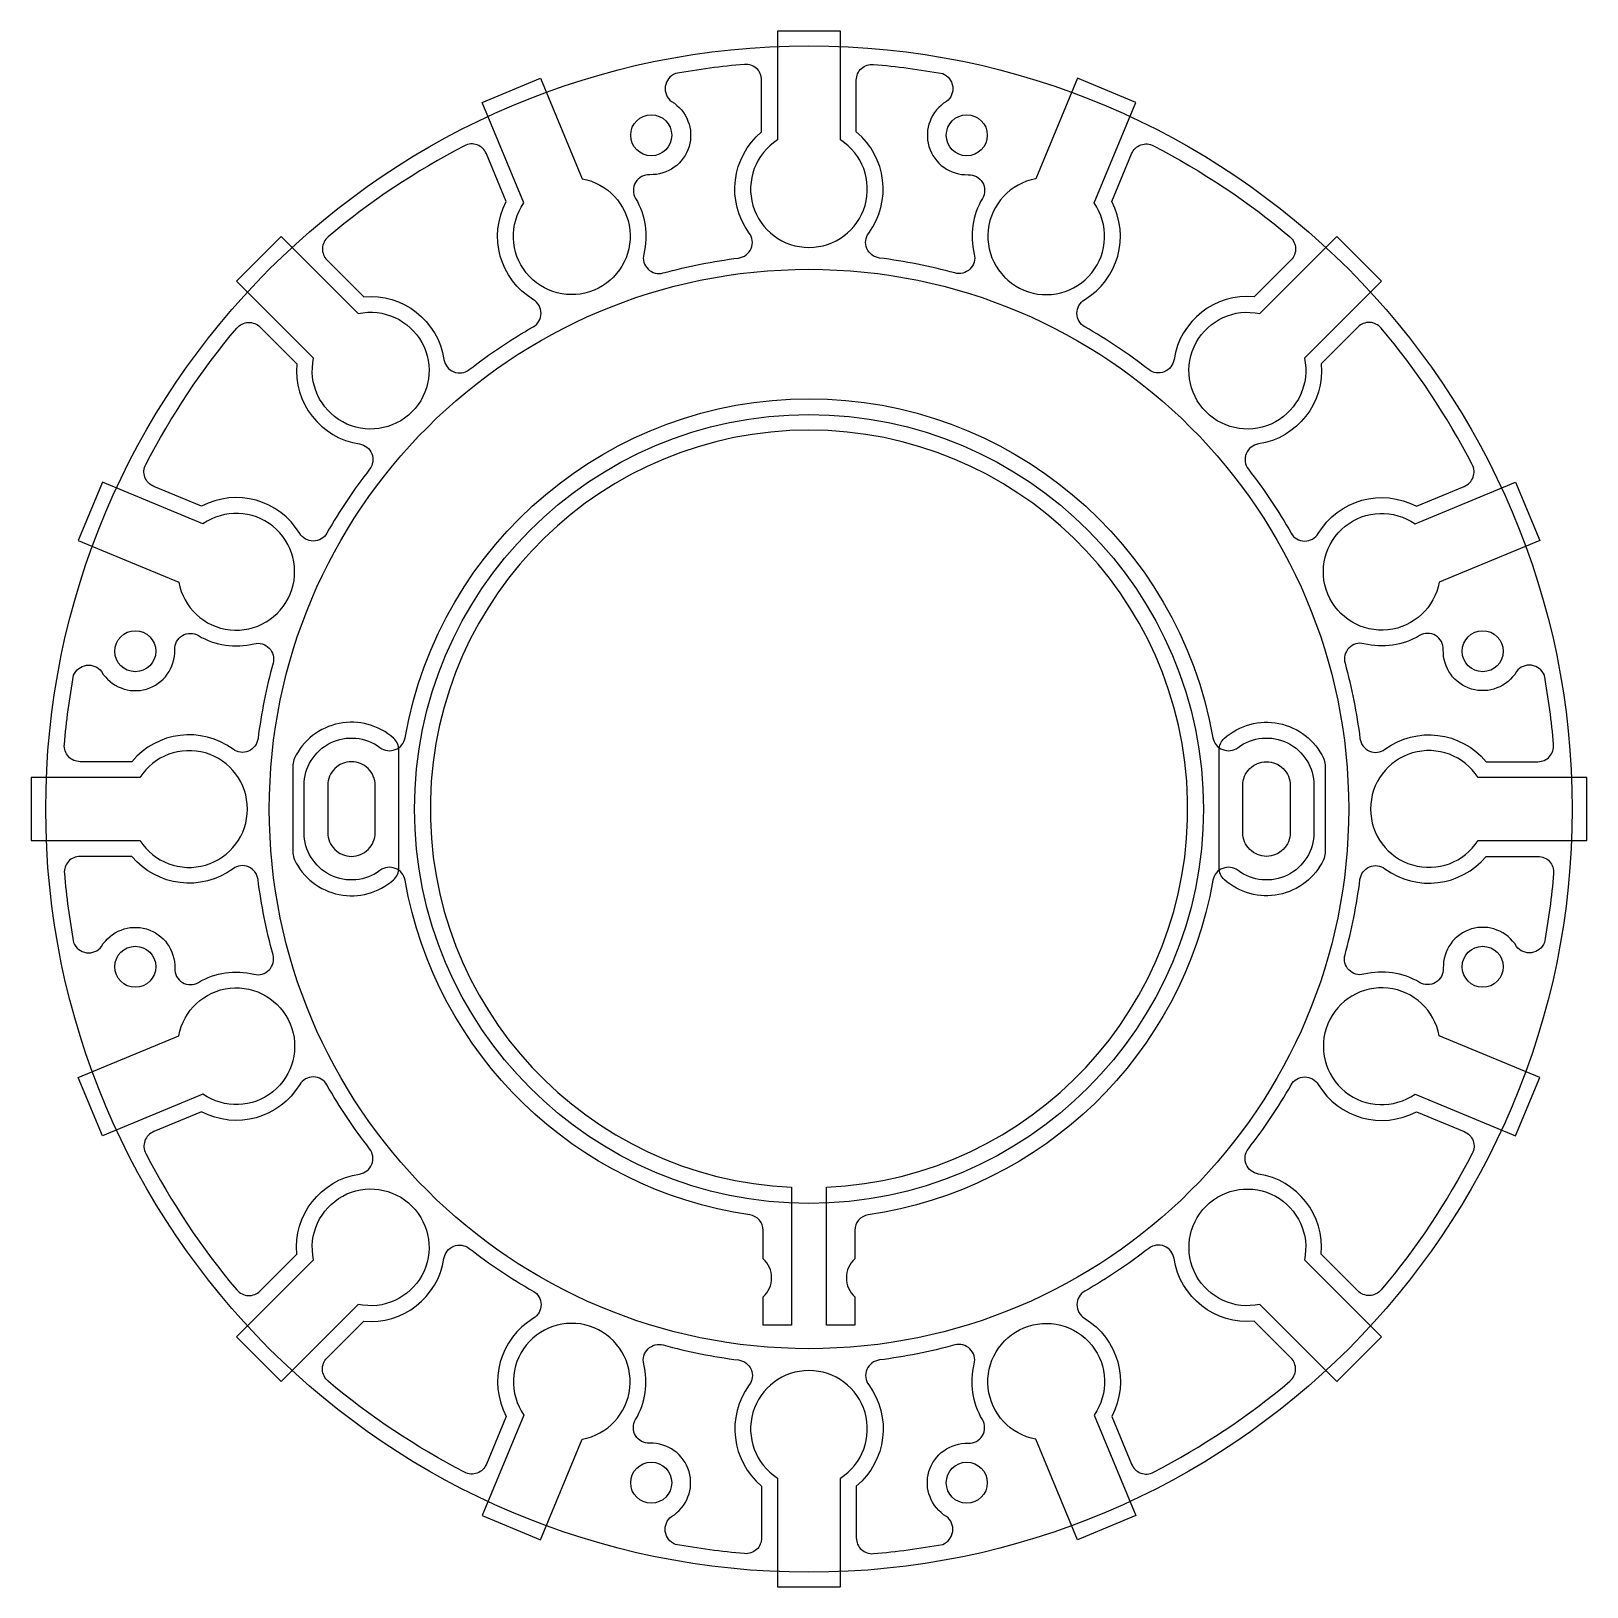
# Model space of a CAD drawing. Header units: inches. Extents: x -0.9 to 97.7, y -0.9 to 97.7.
import ezdxf

# ---------------------------------------------------------------- set-up
doc = ezdxf.new("R2010")
doc.units = ezdxf.units.IN
doc.header["$MEASUREMENT"] = 0
for name, color, linetype in [('hall', 3, 'Continuous'), ('カメラ', 7, 'Continuous'), ('溝', 6, 'Continuous')]:
    doc.layers.add(name, color=color, linetype=linetype)

msp = doc.modelspace()

# ---------------------------------------------------------------- linework, layer by layer
for points in [[(75.568, 52.27, -0.619201), (80.376, 49.876), (80.376, 46.876, -0.619201), (75.568, 44.482, 0.560348), (73.981, 43.858, -0.323416), (52.131, 22.649, 0.372371), (51.276, 21.659), (51.276, 19.859, 0.441552), (51.276, 17.459), (51.276, 15.659), (49.476, 15.659), (49.476, 24.401, 43.624904), (47.276, 24.401), (47.276, 15.659), (45.476, 15.659), (45.476, 17.459, 0.441552), (45.476, 19.859), (45.476, 21.659, 0.372371), (44.621, 22.649, -0.323416), (22.772, 43.858, 0.560348), (21.184, 44.482, -0.619201), (16.376, 46.876), (16.376, 49.876, -0.619201), (21.184, 52.27, 0.560348), (22.772, 52.894, -0.838991), (73.981, 52.894, 0.560348)], [(15.765, 45.155, 0.500356), (22.043, 43.895, 0.213422), (22.376, 44.64), (22.376, 52.112, 0.213422), (22.043, 52.858, 0.500356), (15.765, 51.597, 0.111659), (15.668, 51.167), (15.668, 45.585, 0.111659)], [(80.987, 45.155, -0.500356), (74.71, 43.895, -0.213422), (74.376, 44.64), (74.376, 52.112, -0.213422), (74.71, 52.858, -0.500356), (80.987, 51.597, -0.111659), (81.084, 51.167), (81.084, 45.585, -0.111659)]]:
    msp.add_lwpolyline(points, format="xyb", close=True)
for radius in [48.376, 34.208, 25]:
    msp.add_circle((48.376, 48.376), radius)
at = {"layer": 'hall'}
for centre in [(38.375, 91.08), (58.377, 91.08), (5.672, 58.377), (91.08, 58.377), (5.672, 38.375), (91.08, 38.375), (38.375, 5.672), (58.377, 5.672)]:
    msp.add_circle(centre, 1.3, dxfattribs=at)
at = {"layer": 'カメラ'}
for points in [[(19.376, 45.376), (19.376, 45.376, 0.414214), (20.876, 46.876), (20.876, 49.876, 0.414214), (19.376, 51.376), (19.376, 51.376, 0.414214), (17.876, 49.876), (17.876, 46.876, 0.414214)], [(77.376, 45.376), (77.376, 45.376, -0.414214), (75.876, 46.876), (75.876, 49.876, -0.414214), (77.376, 51.376), (77.376, 51.376, -0.414214), (78.876, 49.876), (78.876, 46.876, -0.414214)]]:
    msp.add_lwpolyline(points, format="xyb", close=True, dxfattribs=at)
at = {"layer": '溝'}
for points in [[(50.376, 90.783), (50.376, 97.681), (46.376, 97.681), (46.376, 90.783, 3.406438)], [(30.3, 86.79), (27.66, 93.163), (31.356, 94.694), (33.996, 88.32, -3.406438)], [(39.664, 93.222, -0.774858), (38.282, 88.582, 0.593445), (37.384, 87.073, -0.19651), (37.903, 83.554, 0.57193), (39.136, 82.35, -0.034617), (43.912, 83.3, 0.57193), (44.591, 84.884, -0.397368), (45.376, 91.288), (45.376, 94.576, 0.439742), (44.29, 95.572, 0.023367), (39.904, 94.985, 0.58577)], [(57.088, 93.222, 0.774858), (58.47, 88.582, -0.593445), (59.368, 87.073, 0.19651), (58.849, 83.554, -0.57193), (57.616, 82.35, 0.034617), (52.84, 83.3, -0.57193), (52.162, 84.884, 0.397368), (51.376, 91.288), (51.376, 94.576, -0.439742), (52.463, 95.572, -0.023367), (56.849, 94.985, -0.58577)], [(66.452, 86.79), (69.092, 93.163), (65.396, 94.694), (62.756, 88.32, 3.406438)], [(30.908, 80.657, -0.397368), (29.183, 86.874), (27.925, 89.911, 0.439742), (26.54, 90.416, 0.055053), (17.893, 84.638, 0.439742), (17.829, 83.165), (20.154, 80.841, -0.397368), (25.238, 76.868, 0.57193), (26.838, 76.227, -0.034627), (30.888, 78.933, 0.57193)], [(65.844, 80.657, 0.397368), (67.569, 86.874), (68.827, 89.911, -0.439742), (70.212, 90.416, -0.055053), (78.86, 84.638, -0.439742), (78.923, 83.165), (76.598, 80.841, 0.397368), (71.515, 76.868, -0.57193), (69.914, 76.227, 0.034627), (65.865, 78.933, -0.57193)], [(16.976, 76.948), (12.098, 81.826), (14.927, 84.655), (19.805, 79.777, -3.406438)], [(76.949, 79.776), (81.827, 84.654), (84.655, 81.825), (79.777, 76.947, -3.406438)], [(16.096, 65.844, 0.397368), (9.879, 67.569), (6.841, 68.827, -0.439742), (6.336, 70.212, -0.055053), (12.114, 78.86, -0.439742), (13.587, 78.923), (15.912, 76.598, 0.397368), (19.885, 71.515, -0.57193), (20.525, 69.914, 0.034627), (17.819, 65.865, -0.57193)], [(80.657, 65.844, -0.397368), (86.874, 67.569), (89.911, 68.827, 0.439742), (90.416, 70.212, 0.055053), (84.638, 78.86, 0.439742), (83.165, 78.923), (80.841, 76.598, -0.397368), (76.868, 71.515, 0.57193), (76.227, 69.914, -0.034627), (78.933, 65.865, 0.57193)], [(9.963, 66.452), (3.589, 69.092), (2.059, 65.396), (8.432, 62.756, 3.406438)], [(86.79, 66.452), (93.163, 69.092), (94.694, 65.396), (88.32, 62.756, -3.406438)], [(3.531, 57.088, 0.774858), (8.171, 58.47, -0.593445), (9.679, 59.368, 0.19651), (13.198, 58.849, -0.57193), (14.403, 57.616, 0.034617), (13.453, 52.84, -0.57193), (11.868, 52.162, 0.397368), (5.464, 51.376), (2.176, 51.376, -0.439742), (1.18, 52.463, -0.023367), (1.767, 56.849, -0.58577)], [(93.222, 57.088, -0.774858), (88.582, 58.47, 0.593445), (87.073, 59.368, -0.19651), (83.554, 58.849, 0.57193), (82.35, 57.616, -0.034617), (83.3, 52.84, 0.57193), (84.884, 52.162, -0.397368), (91.288, 51.376), (94.576, 51.376, 0.439742), (95.572, 52.463, 0.023367), (94.985, 56.849, 0.58577)], [(5.97, 50.376), (-0.929, 50.376), (-0.929, 46.376), (5.97, 46.376, 3.406438)], [(90.783, 46.377), (97.681, 46.377), (97.681, 50.377), (90.783, 50.377, 3.406438)], [(3.531, 39.664, -0.774858), (8.171, 38.282, 0.593445), (9.679, 37.384, -0.19651), (13.198, 37.903, 0.57193), (14.403, 39.136, -0.034617), (13.453, 43.912, 0.57193), (11.868, 44.591, -0.397368), (5.464, 45.376), (2.176, 45.376, 0.439742), (1.18, 44.29, 0.023367), (1.767, 39.904, 0.58577)], [(93.222, 39.664, 0.774858), (88.582, 38.282, -0.593445), (87.073, 37.384, 0.19651), (83.554, 37.903, -0.57193), (82.35, 39.136, 0.034617), (83.3, 43.912, -0.57193), (84.884, 44.591, 0.397368), (91.288, 45.376), (94.576, 45.376, -0.439742), (95.572, 44.29, -0.023367), (94.985, 39.904, -0.58577)], [(9.963, 30.3), (3.589, 27.66), (2.059, 31.356), (8.432, 33.996, -3.406438)], [(86.79, 30.301), (93.163, 27.661), (94.694, 31.357), (88.321, 33.997, 3.406438)], [(16.096, 30.908, -0.397368), (9.879, 29.183), (6.841, 27.925, 0.439742), (6.336, 26.54, 0.055053), (12.114, 17.893, 0.439742), (13.587, 17.829), (15.912, 20.154, -0.397368), (19.885, 25.238, 0.57193), (20.525, 26.838, -0.034627), (17.819, 30.888, 0.57193)], [(80.657, 30.908, 0.397368), (86.874, 29.183), (89.911, 27.925, -0.439742), (90.416, 26.54, -0.055053), (84.638, 17.893, -0.439742), (83.165, 17.829), (80.841, 20.154, 0.397368), (76.868, 25.238, -0.57193), (76.227, 26.838, 0.034627), (78.933, 30.888, -0.57193)], [(19.804, 16.976), (14.926, 12.098), (12.097, 14.927), (16.976, 19.805, -3.406438)], [(79.776, 19.804), (84.654, 14.926), (81.825, 12.097), (76.948, 16.976, -3.406438)], [(30.908, 16.096, 0.397368), (29.183, 9.879), (27.925, 6.841, -0.439742), (26.54, 6.336, -0.055053), (17.893, 12.114, -0.439742), (17.829, 13.587), (20.154, 15.912, 0.397368), (25.238, 19.885, -0.57193), (26.838, 20.525, 0.034627), (30.888, 17.819, -0.57193)], [(65.844, 16.096, -0.397368), (67.569, 9.879), (68.827, 6.841, 0.439742), (70.212, 6.336, 0.055053), (78.86, 12.114, 0.439742), (78.923, 13.587), (76.598, 15.912, -0.397368), (71.515, 19.885, 0.57193), (69.914, 20.525, -0.034627), (65.865, 17.819, 0.57193)], [(30.3, 9.963), (27.66, 3.589), (31.356, 2.059), (33.996, 8.432, 3.406438)], [(66.452, 9.963), (69.092, 3.59), (65.397, 2.059), (62.757, 8.432, -3.406438)], [(39.664, 3.531, 0.774858), (38.282, 8.171, -0.593445), (37.384, 9.679, 0.19651), (37.903, 13.198, -0.57193), (39.136, 14.403, 0.034617), (43.912, 13.453, -0.57193), (44.591, 11.868, 0.397368), (45.376, 5.464), (45.376, 2.176, -0.439742), (44.29, 1.18, -0.023367), (39.904, 1.767, -0.58577)], [(57.088, 3.531, -0.774858), (58.47, 8.171, 0.593445), (59.368, 9.679, -0.19651), (58.849, 13.198, 0.57193), (57.616, 14.403, -0.034617), (52.84, 13.453, 0.57193), (52.162, 11.868, -0.397368), (51.376, 5.464), (51.376, 2.176, 0.439742), (52.463, 1.18, 0.023367), (56.849, 1.767, 0.58577)], [(46.376, 5.97), (46.377, -0.929), (50.377, -0.929), (50.376, 5.97, 3.406438)]]:
    msp.add_lwpolyline(points, format="xyb", close=True, dxfattribs=at)

doc.saveas('drawing.dxf')
